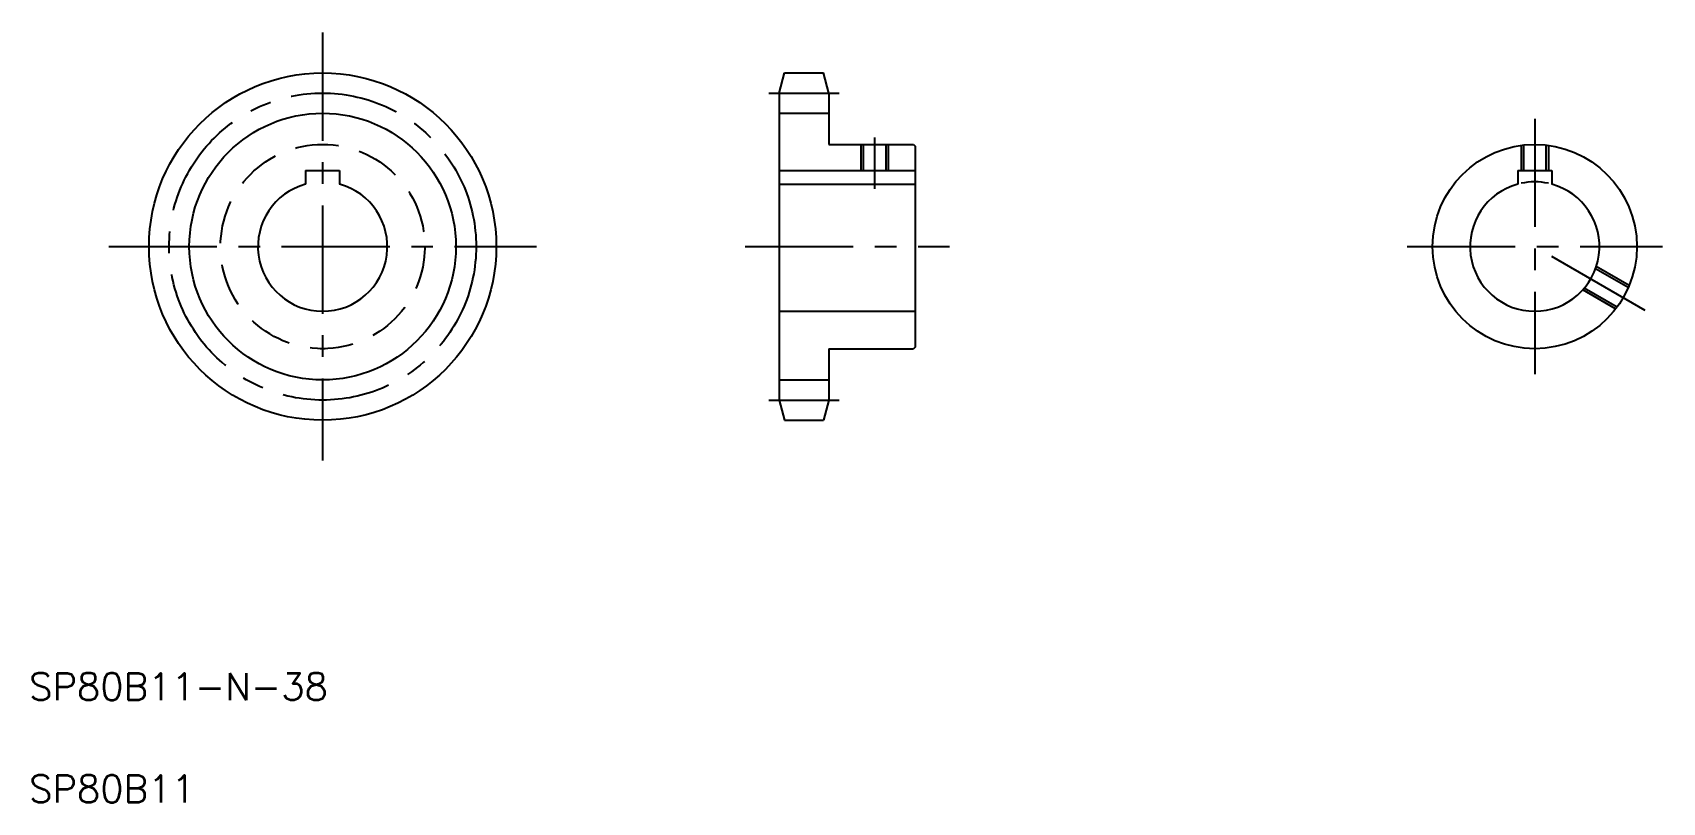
# Model space of a CAD drawing. Extents: x 21 to 500, y 20 to 246.
import ezdxf

# ---------------------------------------------------------------- set-up
doc = ezdxf.new("R2010")
doc.units = 0
doc.linetypes.add('CENTER', pattern=[50.8, 31.75, -6.35, 6.35, -6.35])
doc.linetypes.add('DASHED', pattern=[19.05, 12.7, -6.35])
doc.layers.get('0').update_dxf_attribs({"linetype": 'CONTINUOUS'})
doc.layers.add('CENTER', color=1, linetype='CENTER')
doc.styles.get("Standard").update_dxf_attribs({"font": 'txt', "bigfont": 'BIGFONT'})

msp = doc.modelspace()

# ---------------------------------------------------------------- linework, layer by layer
at = {"color": 7, "linetype": 'CONTINUOUS'}
for p, q in [((240.3, 228.32), (241.89, 234.24)), ((241.89, 234.24), (253.31, 234.24)), ((254.9, 228.32), (253.31, 234.24)), ((240.3, 228.32), (240.3, 138.16)), ((254.9, 228.32), (254.9, 213.24)), ((240.3, 222.4), (254.9, 222.4)), ((254.9, 213.24), (279.8, 213.24)), ((265, 213.24), (265, 205.54)), ((271.6, 213.24), (271.6, 205.54)), ((279.8, 213.24), (280.3, 212.74)), ((280.3, 212.74), (280.3, 153.74)), ((101.22, 205.54), (101.22, 201.57)), ((101.22, 205.54), (111.22, 205.54)), ((111.22, 205.54), (111.22, 201.57)), ((240.3, 205.54), (280.3, 205.54)), ((240.3, 201.57), (280.3, 201.57)), ((457.24, 205.54), (457.24, 201.57)), ((457.24, 205.54), (467.24, 205.54)), ((467.24, 205.54), (467.24, 201.57)), ((240.3, 164.24), (280.3, 164.24)), ((254.9, 153.24), (279.8, 153.24)), ((254.9, 153.24), (254.9, 138.16)), ((261.13, 153.24), (261.13, 153.24)), ((267.35, 153.24), (267.35, 153.24)), ((280.3, 153.74), (279.8, 153.24)), ((240.3, 144.08), (254.9, 144.08)), ((240.3, 138.16), (241.89, 132.24)), ((254.9, 138.16), (253.31, 132.24)), ((241.89, 132.24), (253.31, 132.24))]:
    msp.add_line(p, q, dxfattribs=at)
at = {"color": 3, "linetype": 'CONTINUOUS'}
for p, q in [((264.3, 213.24), (264.3, 205.54)), ((272.3, 213.24), (272.3, 205.54))]:
    msp.add_line(p, q, dxfattribs=at)
at = {"color": 3, "linetype": 'DASHED'}
for p, q in [((458.24, 212.97), (458.24, 205.54)), ((458.94, 213.06), (458.94, 205.54)), ((465.54, 213.06), (465.54, 205.54)), ((466.24, 212.97), (466.24, 205.54)), ((489.99, 171.84), (480.32, 177.42)), ((489.71, 171.19), (480.09, 176.74)), ((485.99, 164.91), (476.32, 170.49)), ((486.41, 165.47), (476.79, 171.03))]:
    msp.add_line(p, q, dxfattribs=at)
at = {"color": 7, "linetype": 'CONTINUOUS'}
for centre, radius in [((106.22, 183.24), 51), ((462.24, 183.24), 30)]:
    msp.add_circle(centre, radius, dxfattribs=at)
at = {"color": 3, "linetype": 'CONTINUOUS'}
msp.add_circle((106.22, 183.24), 39.16, dxfattribs=at)
at = {"color": 3, "linetype": 'DASHED'}
msp.add_circle((106.22, 183.24), 30, dxfattribs=at)
at = {"color": 7, "linetype": 'CONTINUOUS'}
for centre in [(106.22, 183.24), (462.24, 183.24)]:
    msp.add_arc(centre, 19, 105.2575, 74.7425, dxfattribs=at)
at = {"color": 3, "linetype": 'CONTINUOUS'}
msp.add_arc((462.24, 183.24), 19, 77.8468, 102.1532, dxfattribs=at)
at = {"layer": 'CENTER', "color": 1, "linetype": 'CENTER'}
for p, q in [((106.22, 246.08), (106.22, 120.4)), ((237.3, 228.32), (257.9, 228.32)), ((462.24, 220.74), (462.24, 145.74)), ((268.3, 215.24), (268.3, 200.23)), ((43.38, 183.24), (169.06, 183.24)), ((230.3, 183.24), (290.3, 183.24)), ((424.74, 183.24), (499.74, 183.24)), ((494.71, 164.49), (462.24, 183.24)), ((237.3, 138.16), (257.9, 138.16))]:
    msp.add_line(p, q, dxfattribs=at)
msp.add_circle((106.22, 183.24), 45.08, dxfattribs=at)

# ---------------------------------------------------------------- texts
at = {"color": 7, "linetype": 'CONTINUOUS'}
for s, p in [('SP80B11-N-38', (20, 50)), ('SP80B11', (20, 20))]:
    msp.add_text(s, height=8, dxfattribs=at).set_placement(p)

doc.saveas('drawing.dxf')
